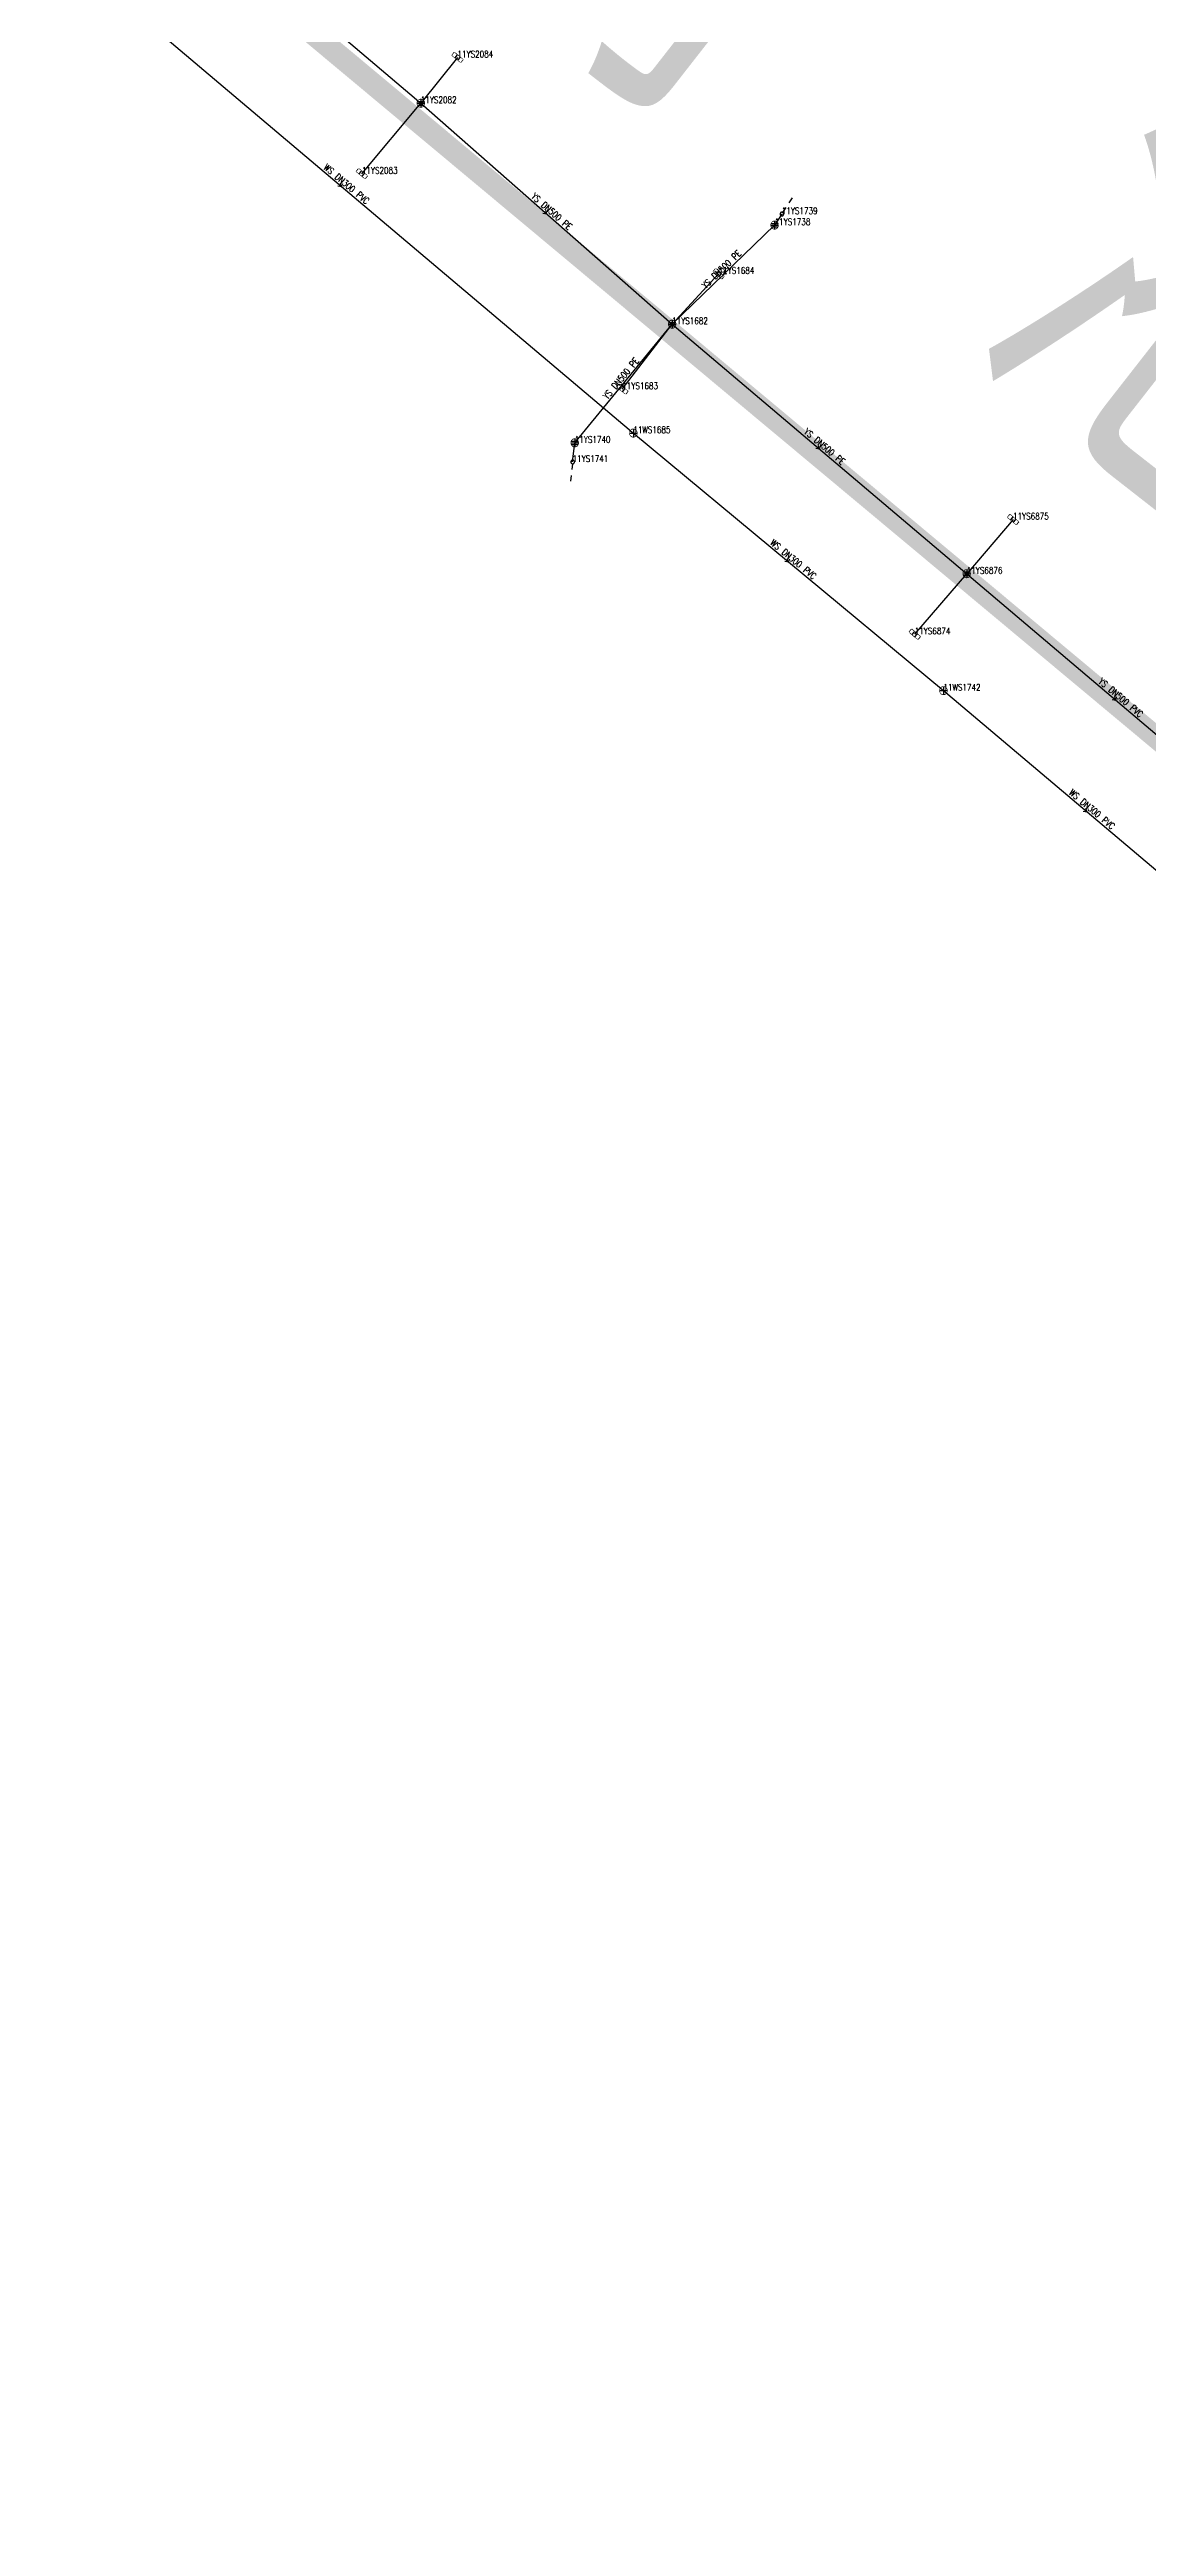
# Model space of a CAD drawing. Extents: x 78813 to 99477, y 2421021 to 2448125.
# Drawn here: x 82647.9 to 82797.8, y 2435632.1 to 2435969.8 of the extents above; entities that cross this region are included whole.
import ezdxf
from ezdxf.enums import TextEntityAlignment as Align

# ---------------------------------------------------------------- set-up
doc = ezdxf.new("R2010")
doc.units = 0
doc.set_wipeout_variables(frame=1)
doc.layers.get('0').update_dxf_attribs({"linetype": 'CONTINUOUS'})
for name, color, linetype in [('DX_WS', 16, 'CONTINUOUS'), ('DX_YS', 42, 'CONTINUOUS'), ('道路', 5, 'CONTINUOUS')]:
    doc.layers.add(name, color=color, linetype=linetype)
doc.layers.add('WSLINE', color=7, linetype='CONTINUOUS', true_color=0x7f0000)
doc.layers.add('YSLINE', color=7, linetype='CONTINUOUS', true_color=0xcc9900)
doc.layers.add('道路名称', color=7, linetype='CONTINUOUS', lineweight=0)
doc.styles.add('CcNameZT', font='txt.SHX', dxfattribs={"width": 0.8, "bigfont": 'HZTXT.SHX'})
doc.styles.get("Standard").update_dxf_attribs({"font": 'txt.shx', "bigfont": 'hztxt.shx'})
doc.styles.add('宋体0.7', font='', dxfattribs={"width": 0.7})
doc.styles.get('宋体0.7').set_extended_font_data('SimSun')

# ---------------------------------------------------------------- blocks, each defined once
blk = doc.blocks.new('GC546')
at = {"color": 0}
for p in [(0.866, 0.5), (0.866, -0.5)]:
    blk.add_line(p, (0, 0), dxfattribs=at)
blk = doc.blocks.new('PS污水井')
blk.add_lwpolyline([(1, 0), (1, 0.07), (0.99, 0.14), (0.98, 0.21), (0.96, 0.28), (0.94, 0.34), (0.91, 0.41), (0.88, 0.47), (0.85, 0.53), (0.81, 0.59), (0.77, 0.64), (0.72, 0.69), (0.67, 0.74), (0.62, 0.79), (0.56, 0.83), (0.5, 0.87), (0.44, 0.9), (0.37, 0.93), (0.31, 0.95), (0.24, 0.97), (0.17, 0.98), (0.1, 0.99), (0.03, 1), (-0.03, 1), (-0.1, 0.99), (-0.17, 0.98), (-0.24, 0.97), (-0.31, 0.95), (-0.37, 0.93), (-0.44, 0.9), (-0.5, 0.87), (-0.56, 0.83), (-0.62, 0.79), (-0.67, 0.74), (-0.72, 0.69), (-0.77, 0.64), (-0.81, 0.59), (-0.85, 0.53), (-0.88, 0.47), (-0.91, 0.41), (-0.94, 0.34), (-0.96, 0.28), (-0.98, 0.21), (-0.99, 0.14), (-1, 0.07), (-1, 0), (-1, -0.07), (-0.99, -0.14), (-0.98, -0.21), (-0.96, -0.28), (-0.94, -0.34), (-0.91, -0.41), (-0.88, -0.47), (-0.85, -0.53), (-0.81, -0.59), (-0.77, -0.64), (-0.72, -0.69), (-0.67, -0.74), (-0.62, -0.79), (-0.56, -0.83), (-0.5, -0.87), (-0.44, -0.9), (-0.37, -0.93), (-0.31, -0.95), (-0.24, -0.97), (-0.17, -0.98), (-0.1, -0.99), (-0.03, -1), (0.03, -1), (0.1, -0.99), (0.17, -0.98), (0.24, -0.97), (0.31, -0.95), (0.37, -0.93), (0.44, -0.9), (0.5, -0.87), (0.56, -0.83), (0.62, -0.79), (0.67, -0.74), (0.72, -0.69), (0.77, -0.64), (0.81, -0.59), (0.85, -0.53), (0.88, -0.47), (0.91, -0.41), (0.94, -0.34), (0.96, -0.28), (0.98, -0.21), (0.99, -0.14), (1, 0)], close=True)
blk.add_wipeout([(1, 0), (1, 0.07), (0.99, 0.14), (0.98, 0.21), (0.96, 0.28), (0.94, 0.34), (0.91, 0.41), (0.88, 0.47), (0.85, 0.53), (0.81, 0.59), (0.77, 0.64), (0.72, 0.69), (0.67, 0.74), (0.62, 0.79), (0.56, 0.83), (0.5, 0.87), (0.44, 0.9), (0.37, 0.93), (0.31, 0.95), (0.24, 0.97), (0.17, 0.98), (0.1, 0.99), (0.03, 1), (-0.03, 1), (-0.1, 0.99), (-0.17, 0.98), (-0.24, 0.97), (-0.31, 0.95), (-0.37, 0.93), (-0.44, 0.9), (-0.5, 0.87), (-0.56, 0.83), (-0.62, 0.79), (-0.67, 0.74), (-0.72, 0.69), (-0.77, 0.64), (-0.81, 0.59), (-0.85, 0.53), (-0.88, 0.47), (-0.91, 0.41), (-0.94, 0.34), (-0.96, 0.28), (-0.98, 0.21), (-0.99, 0.14), (-1, 0.07), (-1, 0), (-1, -0.07), (-0.99, -0.14), (-0.98, -0.21), (-0.96, -0.28), (-0.94, -0.34), (-0.91, -0.41), (-0.88, -0.47), (-0.85, -0.53), (-0.81, -0.59), (-0.77, -0.64), (-0.72, -0.69), (-0.67, -0.74), (-0.62, -0.79), (-0.56, -0.83), (-0.5, -0.87), (-0.44, -0.9), (-0.37, -0.93), (-0.31, -0.95), (-0.24, -0.97), (-0.17, -0.98), (-0.1, -0.99), (-0.03, -1), (0.03, -1), (0.1, -0.99), (0.17, -0.98), (0.24, -0.97), (0.31, -0.95), (0.37, -0.93), (0.44, -0.9), (0.5, -0.87), (0.56, -0.83), (0.62, -0.79), (0.67, -0.74), (0.72, -0.69), (0.77, -0.64), (0.81, -0.59), (0.85, -0.53), (0.88, -0.47), (0.91, -0.41), (0.94, -0.34), (0.96, -0.28), (0.98, -0.21), (0.99, -0.14)])
for p, q in [((-1, 0), (0, 0)), ((0, 1), (0, 0)), ((0, 0), (0, -1)), ((0, 0), (1, 0))]:
    blk.add_line(p, q)
blk = doc.blocks.new('PS雨水井')
blk.add_lwpolyline([(1, 0), (1, 0.07), (0.99, 0.14), (0.98, 0.21), (0.96, 0.28), (0.94, 0.34), (0.91, 0.41), (0.88, 0.47), (0.85, 0.53), (0.81, 0.59), (0.77, 0.64), (0.72, 0.69), (0.67, 0.74), (0.62, 0.79), (0.56, 0.83), (0.5, 0.87), (0.44, 0.9), (0.37, 0.93), (0.31, 0.95), (0.24, 0.97), (0.17, 0.98), (0.1, 0.99), (0.03, 1), (-0.03, 1), (-0.1, 0.99), (-0.17, 0.98), (-0.24, 0.97), (-0.31, 0.95), (-0.37, 0.93), (-0.44, 0.9), (-0.5, 0.87), (-0.56, 0.83), (-0.62, 0.79), (-0.67, 0.74), (-0.72, 0.69), (-0.77, 0.64), (-0.81, 0.59), (-0.85, 0.53), (-0.88, 0.47), (-0.91, 0.41), (-0.94, 0.34), (-0.96, 0.28), (-0.98, 0.21), (-0.99, 0.14), (-1, 0.07), (-1, 0), (-1, -0.07), (-0.99, -0.14), (-0.98, -0.21), (-0.96, -0.28), (-0.94, -0.34), (-0.91, -0.41), (-0.88, -0.47), (-0.85, -0.53), (-0.81, -0.59), (-0.77, -0.64), (-0.72, -0.69), (-0.67, -0.74), (-0.62, -0.79), (-0.56, -0.83), (-0.5, -0.87), (-0.44, -0.9), (-0.37, -0.93), (-0.31, -0.95), (-0.24, -0.97), (-0.17, -0.98), (-0.1, -0.99), (-0.03, -1), (0.03, -1), (0.1, -0.99), (0.17, -0.98), (0.24, -0.97), (0.31, -0.95), (0.37, -0.93), (0.44, -0.9), (0.5, -0.87), (0.56, -0.83), (0.62, -0.79), (0.67, -0.74), (0.72, -0.69), (0.77, -0.64), (0.81, -0.59), (0.85, -0.53), (0.88, -0.47), (0.91, -0.41), (0.94, -0.34), (0.96, -0.28), (0.98, -0.21), (0.99, -0.14), (1, 0)], close=True)
blk.add_wipeout([(1, 0), (1, 0.07), (0.99, 0.14), (0.98, 0.21), (0.96, 0.28), (0.94, 0.34), (0.91, 0.41), (0.88, 0.47), (0.85, 0.53), (0.81, 0.59), (0.77, 0.64), (0.72, 0.69), (0.67, 0.74), (0.62, 0.79), (0.56, 0.83), (0.5, 0.87), (0.44, 0.9), (0.37, 0.93), (0.31, 0.95), (0.24, 0.97), (0.17, 0.98), (0.1, 0.99), (0.03, 1), (-0.03, 1), (-0.1, 0.99), (-0.17, 0.98), (-0.24, 0.97), (-0.31, 0.95), (-0.37, 0.93), (-0.44, 0.9), (-0.5, 0.87), (-0.56, 0.83), (-0.62, 0.79), (-0.67, 0.74), (-0.72, 0.69), (-0.77, 0.64), (-0.81, 0.59), (-0.85, 0.53), (-0.88, 0.47), (-0.91, 0.41), (-0.94, 0.34), (-0.96, 0.28), (-0.98, 0.21), (-0.99, 0.14), (-1, 0.07), (-1, 0), (-1, -0.07), (-0.99, -0.14), (-0.98, -0.21), (-0.96, -0.28), (-0.94, -0.34), (-0.91, -0.41), (-0.88, -0.47), (-0.85, -0.53), (-0.81, -0.59), (-0.77, -0.64), (-0.72, -0.69), (-0.67, -0.74), (-0.62, -0.79), (-0.56, -0.83), (-0.5, -0.87), (-0.44, -0.9), (-0.37, -0.93), (-0.31, -0.95), (-0.24, -0.97), (-0.17, -0.98), (-0.1, -0.99), (-0.03, -1), (0.03, -1), (0.1, -0.99), (0.17, -0.98), (0.24, -0.97), (0.31, -0.95), (0.37, -0.93), (0.44, -0.9), (0.5, -0.87), (0.56, -0.83), (0.62, -0.79), (0.67, -0.74), (0.72, -0.69), (0.77, -0.64), (0.81, -0.59), (0.85, -0.53), (0.88, -0.47), (0.91, -0.41), (0.94, -0.34), (0.96, -0.28), (0.98, -0.21), (0.99, -0.14)])
for p, q in [((-1, 0), (0, 0)), ((-0.88, 0.48), (0, 0.47)), ((0, 1), (0, 0)), ((0, 0.47), (0.88, 0.47)), ((0, 0), (0, -1)), ((0, 0), (1, 0)), ((-0.88, -0.48), (0, -0.48)), ((0, -0.48), (0.88, -0.48))]:
    blk.add_line(p, q)
blk = doc.blocks.new('PS非普查')
blk.add_lwpolyline([(3.7, 0), (5.3, 0)])
blk.add_wipeout([(0.5, 0), (0.5, 0.03), (0.5, 0.07), (0.49, 0.1), (0.48, 0.14), (0.47, 0.17), (0.46, 0.2), (0.44, 0.23), (0.42, 0.26), (0.4, 0.29), (0.38, 0.32), (0.36, 0.35), (0.33, 0.37), (0.31, 0.39), (0.28, 0.41), (0.25, 0.43), (0.22, 0.45), (0.19, 0.46), (0.15, 0.48), (0.12, 0.49), (0.09, 0.49), (0.05, 0.5), (0.02, 0.5), (-0.02, 0.5), (-0.05, 0.5), (-0.09, 0.49), (-0.12, 0.49), (-0.15, 0.48), (-0.19, 0.46), (-0.22, 0.45), (-0.25, 0.43), (-0.28, 0.41), (-0.31, 0.39), (-0.33, 0.37), (-0.36, 0.35), (-0.38, 0.32), (-0.4, 0.29), (-0.42, 0.26), (-0.44, 0.23), (-0.46, 0.2), (-0.47, 0.17), (-0.48, 0.14), (-0.49, 0.1), (-0.5, 0.07), (-0.5, 0.03), (-0.5, 0), (-0.5, -0.03), (-0.5, -0.07), (-0.49, -0.1), (-0.48, -0.14), (-0.47, -0.17), (-0.46, -0.2), (-0.44, -0.23), (-0.42, -0.26), (-0.4, -0.29), (-0.38, -0.32), (-0.36, -0.35), (-0.33, -0.37), (-0.31, -0.39), (-0.28, -0.41), (-0.25, -0.43), (-0.22, -0.45), (-0.19, -0.46), (-0.15, -0.48), (-0.12, -0.49), (-0.09, -0.49), (-0.05, -0.5), (-0.02, -0.5), (0.02, -0.5), (0.05, -0.5), (0.09, -0.49), (0.12, -0.49), (0.15, -0.48), (0.19, -0.46), (0.22, -0.45), (0.25, -0.43), (0.28, -0.41), (0.31, -0.39), (0.33, -0.37), (0.36, -0.35), (0.38, -0.32), (0.4, -0.29), (0.42, -0.26), (0.44, -0.23), (0.46, -0.2), (0.47, -0.17), (0.48, -0.14), (0.49, -0.1), (0.5, -0.07)])
blk.add_line((0.5, 0), (2.1, 0))
blk.add_lwpolyline([(0.5, 0), (0.5, 0.03), (0.5, 0.07), (0.49, 0.1), (0.48, 0.14), (0.47, 0.17), (0.46, 0.2), (0.44, 0.23), (0.42, 0.26), (0.4, 0.29), (0.38, 0.32), (0.36, 0.35), (0.33, 0.37), (0.31, 0.39), (0.28, 0.41), (0.25, 0.43), (0.22, 0.45), (0.19, 0.46), (0.15, 0.48), (0.12, 0.49), (0.09, 0.49), (0.05, 0.5), (0.02, 0.5), (-0.02, 0.5), (-0.05, 0.5), (-0.09, 0.49), (-0.12, 0.49), (-0.15, 0.48), (-0.19, 0.46), (-0.22, 0.45), (-0.25, 0.43), (-0.28, 0.41), (-0.31, 0.39), (-0.33, 0.37), (-0.36, 0.35), (-0.38, 0.32), (-0.4, 0.29), (-0.42, 0.26), (-0.44, 0.23), (-0.46, 0.2), (-0.47, 0.17), (-0.48, 0.14), (-0.49, 0.1), (-0.5, 0.07), (-0.5, 0.03), (-0.5, 0), (-0.5, -0.03), (-0.5, -0.07), (-0.49, -0.1), (-0.48, -0.14), (-0.47, -0.17), (-0.46, -0.2), (-0.44, -0.23), (-0.42, -0.26), (-0.4, -0.29), (-0.38, -0.32), (-0.36, -0.35), (-0.33, -0.37), (-0.31, -0.39), (-0.28, -0.41), (-0.25, -0.43), (-0.22, -0.45), (-0.19, -0.46), (-0.15, -0.48), (-0.12, -0.49), (-0.09, -0.49), (-0.05, -0.5), (-0.02, -0.5), (0.02, -0.5), (0.05, -0.5), (0.09, -0.49), (0.12, -0.49), (0.15, -0.48), (0.19, -0.46), (0.22, -0.45), (0.25, -0.43), (0.28, -0.41), (0.31, -0.39), (0.33, -0.37), (0.36, -0.35), (0.38, -0.32), (0.4, -0.29), (0.42, -0.26), (0.44, -0.23), (0.46, -0.2), (0.47, -0.17), (0.48, -0.14), (0.49, -0.1), (0.5, -0.07), (0.5, 0)], close=True)
blk = doc.blocks.new('PS雨篦')
blk.add_lwpolyline([(-1.5, 0.5), (0, 0.5), (1.5, 0.5), (1.5, -0.5), (0, -0.5), (-1.5, -0.5)], close=True)
blk.add_wipeout([(-1.5, 0.5), (0, 0.5), (1.5, 0.5), (1.5, -0.5), (0, -0.5), (-1.5, -0.5)])
for p, q in [((-0.51, -0.5), (-0.51, 0.5)), ((0.49, -0.5), (0.49, 0.5))]:
    blk.add_line(p, q)

msp = doc.modelspace()

# ---------------------------------------------------------------- block references
at = {"layer": 'DX_WS', "yscale": 0.5, "zscale": 0.5}
for p, xscale, rotation in [((82687.72, 2435951.12, -1.1), 0.4999999998578779, 139.8135876138628), ((82748.67, 2435899.95, -0.98), 0.4999999999952534, 140.3001395735371), ((82789.38, 2435865.89, -0.98), 0.4999999999700593, 139.8524195167522)]:
    msp.add_blockref('GC546', p, dxfattribs=dict(at, xscale=xscale, rotation=rotation))
at = {"layer": 'DX_WS', "xscale": 0.5, "yscale": 0.5, "zscale": 0.5}
for p in [(82727.53, 2435917.5, -1.03), (82769.82, 2435882.39, -0.92)]:
    msp.add_blockref('PS污水井', p, dxfattribs=at)
at = {"layer": 'DX_YS', "yscale": 0.5, "zscale": 0.5}
for name, p, xscale, rotation in [('PS雨篦', (82703.55, 2435968.71, 1.76), 0.5000000000473543, 141.3413090092785), ('PS雨篦', (82690.51, 2435952.86, 1.96), 0.4999999998806837, 320.0661458268574), ('PS非普查', (82747.78, 2435947.35, 0.13), 0.5000000000646592, 56.82354394459824), ('GC546', (82715.69, 2435947.4, -1.17), 0.4999999999956564, 138.694987908969), ('GC546', (82739.81, 2435939.1, -0.66), 0.500000000011033, 44.00763959775384), ('GC546', (82726.18, 2435924.26, -0.75), 0.5000000000365004, 230.6093088411054), ('GC546', (82752.9, 2435915.34, -0.94), 0.4999999999256767, 139.7387742135529), ('PS非普查', (82719.25, 2435913.56, 1.41), 0.5000000001350694, 263.8092919399503), ('PS雨篦', (82779.31, 2435905.71, 1.56), 0.5000000000658056, 139.4006229610656), ('PS雨篦', (82765.9, 2435890.07, 1.65), 0.5000000000206524, 319.3867113799793), ('GC546', (82793.31, 2435881.11, -0.7), 0.5000000000072206, 139.7204566836044)]:
    msp.add_blockref(name, p, dxfattribs=dict(at, xscale=xscale, rotation=rotation))
at = {"layer": 'DX_YS', "xscale": 0.5, "yscale": 0.5, "zscale": 0.5}
for p in [(82698.55, 2435962.46, -1.13), (82732.82, 2435932.35, -1.22), (82719.54, 2435916.17, -0.29), (82772.99, 2435898.33, -0.65)]:
    msp.add_blockref('PS雨水井', p, dxfattribs=at)

# ---------------------------------------------------------------- texts
at = {"layer": 'DX_WS', "style": 'CcNameZT', "width": 0.8}
for rotation, p in [(320.3001, (82748.83, 2435900.14, -1.03)), (319.8524, (82789.55, 2435866.08, -0.92))]:
    msp.add_text(' WS DN300 PVC', height=0.9, rotation=rotation, dxfattribs=at).set_placement(p, align=Align.CENTER)
at = {"layer": 'DX_YS', "style": 'CcNameZT', "width": 0.8}
for s, rotation, p in [(' YS DN500 PE', 318.695, (82715.85, 2435947.59, -1.13)), (' YS DN500 PE', 319.7388, (82753.07, 2435915.53, -1.22)), (' YS DN500 PVC', 319.7205, (82793.47, 2435881.3, -0.65))]:
    msp.add_text(s, height=0.9, rotation=rotation, dxfattribs=at).set_placement(p, align=Align.CENTER)

# ---------------------------------------------------------------- next in the draw order: linework, layer by layer
at = {"layer": 'WSLINE'}
for p, q in [((82727.53, 2435917.5, -1.03), (82769.82, 2435882.39, -0.92)), ((82769.82, 2435882.39, -0.92), (82808.95, 2435849.38, -1.03))]:
    msp.add_line(p, q, dxfattribs=at)
at = {"layer": 'YSLINE'}
for p, q in [((82663.18, 2435992.52, -1.14), (82698.55, 2435962.46, -1.13)), ((82703.55, 2435968.71, 1.76), (82698.55, 2435962.46, 1.12)), ((82690.51, 2435952.86, 1.96), (82698.55, 2435962.46, 1.17)), ((82698.55, 2435962.46, -1.13), (82732.82, 2435932.35, -1.22)), ((82732.82, 2435932.35, -1.22), (82772.99, 2435898.33, -0.65)), ((82719.25, 2435913.56, 1.41), (82719.54, 2435916.17, 1.36)), ((82779.31, 2435905.71, 1.56), (82772.99, 2435898.33, 1.78)), ((82765.9, 2435890.07, 1.65), (82772.99, 2435898.33, 1.82)), ((82772.99, 2435898.33, -0.65), (82813.64, 2435863.88, -0.74))]:
    msp.add_line(p, q, dxfattribs=at)

# ---------------------------------------------------------------- next in the draw order: block references
at = {"layer": 'DX_YS', "xscale": 0.5, "yscale": 0.5, "zscale": 0.5}
msp.add_blockref('PS雨水井', (82746.8, 2435945.85, -0.11), dxfattribs=at)
at = {"layer": 'DX_YS', "yscale": 0.5, "zscale": 0.5}
for p, xscale, rotation in [((82739.16, 2435939.21, 1.84), 0.4999999999871017, 137.3027395840096), ((82726.02, 2435923.49, 1.86), 0.500000000055004, 322.4896086497665)]:
    msp.add_blockref('PS雨篦', p, dxfattribs=dict(at, xscale=xscale, rotation=rotation))

# ---------------------------------------------------------------- next in the draw order: texts
at = {"layer": 'DX_WS', "style": 'CcNameZT', "width": 0.8}
msp.add_text(' WS DN300 PVC', height=0.9, rotation=319.8136, dxfattribs=at).set_placement((82687.88, 2435951.31, -1.16), align=Align.CENTER)
at = {"layer": 'DX_WS', "width": 0.8}
for s, p in [('11WS1685', (82727.53, 2435917.5, -1.03)), ('11WS1742', (82769.82, 2435882.39, -0.92))]:
    msp.add_text(s, height=0.9, dxfattribs=at).set_placement(p)
at = {"layer": 'DX_YS', "width": 0.8}
for s, p in [('11YS2084', (82703.55, 2435968.71, 1.76)), ('11YS2082', (82698.55, 2435962.46, -1.13)), ('11YS2083', (82690.51, 2435952.86, 1.96)), ('11YS1682', (82732.82, 2435932.35, -1.22)), ('11YS1740', (82719.54, 2435916.17, -0.29)), ('11YS1741', (82719.25, 2435913.56, 1.41)), ('11YS6875', (82779.31, 2435905.71, 1.56)), ('11YS6876', (82772.99, 2435898.33, -0.65)), ('11YS6874', (82765.9, 2435890.07, 1.65))]:
    msp.add_text(s, height=0.9, dxfattribs=at).set_placement(p)

# ---------------------------------------------------------------- next in the draw order: linework, layer by layer
at = {"layer": 'WSLINE'}
msp.add_line((82647.92, 2435984.75, -1.16), (82727.53, 2435917.5, -1.03), dxfattribs=at)
at = {"layer": 'YSLINE'}
for p, q in [((82746.8, 2435945.85, -0.11), (82732.82, 2435932.35, -1.22)), ((82747.78, 2435947.35, 0.13), (82746.8, 2435945.85, -0.11)), ((82739.16, 2435939.21, 1.84), (82732.82, 2435932.35, 1.08)), ((82719.54, 2435916.17, -0.29), (82732.82, 2435932.35, -1.22)), ((82726.02, 2435923.49, 1.86), (82732.82, 2435932.35, 0.78))]:
    msp.add_line(p, q, dxfattribs=at)
at = {"layer": '道路', "const_width": 3, "flags": 128}
msp.add_lwpolyline([(83845.87, 2435461.41), (83262.08, 2435597.74), (83093.96, 2435637.22), (83070.74, 2435649.14), (82652.08, 2435998.43)], dxfattribs=at)

# ---------------------------------------------------------------- next in the draw order: texts
at = {"layer": 'DX_YS', "width": 0.8}
for s, p in [('11YS1738', (82746.8, 2435945.85, -0.11)), ('11YS1739', (82747.78, 2435947.35, 0.13)), ('11YS1684', (82739.16, 2435939.21, 1.84)), ('11YS1683', (82726.02, 2435923.49, 1.86))]:
    msp.add_text(s, height=0.9, dxfattribs=at).set_placement(p)
at = {"layer": 'DX_YS', "style": 'CcNameZT', "width": 0.8}
for rotation, p in [(44.0076, (82739.64, 2435939.28, -0.11)), (50.6093, (82725.99, 2435924.41, -0.29))]:
    msp.add_text(' YS DN500 PE', height=0.9, rotation=rotation, dxfattribs=at).set_placement(p, align=Align.CENTER)
at = {"layer": '道路名称', "style": '宋体0.7', "width": 0.7}
msp.add_text('南  港  西  路', height=50, rotation=322.0026, dxfattribs=at).set_placement((82699.43, 2435990.64))

doc.saveas('drawing.dxf')
